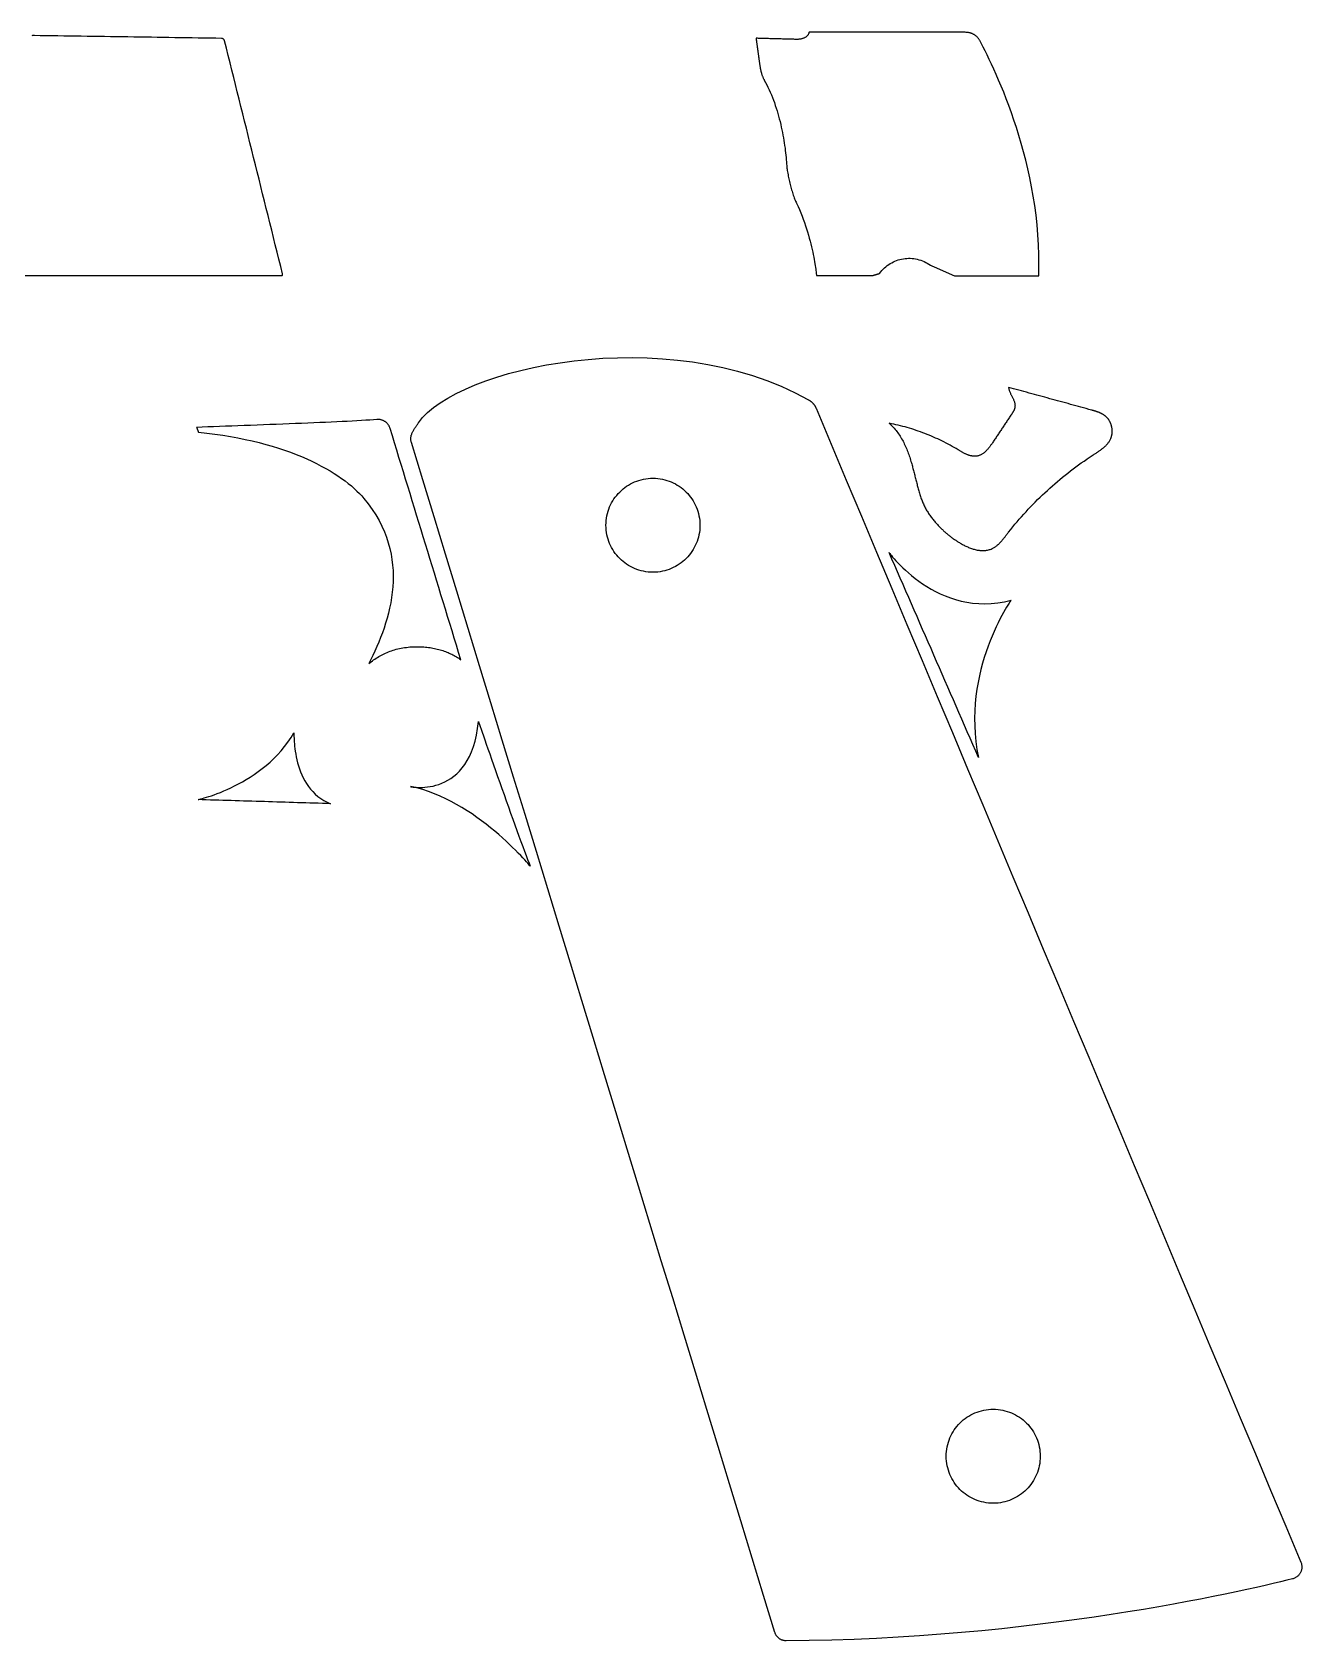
# Model space of a CAD drawing. Header units: metres. Extents: x 10 to 149, y -140 to -54.
# Drawn here: x 81.9 to 148.7, y -139.6 to -55 of the extents above; entities that cross this region are included whole.
import ezdxf

# ---------------------------------------------------------------- set-up
doc = ezdxf.new("R2010")
doc.units = ezdxf.units.M

msp = doc.modelspace()

# ---------------------------------------------------------------- linework, layer by layer
for points in [[(131.02209, -54.990492), (130.764534, -54.990492), (130.506978, -54.990492), (130.249422, -54.990492), (129.991866, -54.990492), (129.73431, -54.990492), (129.476754, -54.990492), (129.219198, -54.990492), (128.961642, -54.990492), (128.704086, -54.990492), (128.44653, -54.990492), (128.188974, -54.990492), (127.931418, -54.990492), (127.673862, -54.990492), (127.416306, -54.990492), (127.15875, -54.990492), (126.901194, -54.990492), (126.643638, -54.990492), (126.386082, -54.990492), (126.128526, -54.990492), (125.87097, -54.990492), (125.613414, -54.990492), (125.355858, -54.990492), (125.098302, -54.990492), (124.840746, -54.990492), (124.58319, -54.990492), (124.325634, -54.990492), (124.068078, -54.990492), (123.810522, -54.990492), (123.552966, -54.990492), (123.29541, -54.990492), (123.037854, -54.990492), (122.780298, -54.990492), (122.775726, -55.015638), (122.769376, -55.040022), (122.761248, -55.06339), (122.751342, -55.085996), (122.739912, -55.107586), (122.726958, -55.128414), (122.712734, -55.148226), (122.696986, -55.167276), (122.679968, -55.185564), (122.66168, -55.202836), (122.642376, -55.219346), (122.622056, -55.23484), (122.60072, -55.249572), (122.578368, -55.263542), (122.555254, -55.276496), (122.531378, -55.288688), (122.50674, -55.300118), (122.481594, -55.310532), (122.455686, -55.320184), (122.429524, -55.329074), (122.402854, -55.336948), (122.37593, -55.34406), (122.348752, -55.35041), (122.32132, -55.355744), (122.293888, -55.360316), (122.266456, -55.364126), (122.239024, -55.367174), (122.211592, -55.369206), (122.184414, -55.370476), (122.15749, -55.370984), (122.131074, -55.37073), (122.104912, -55.369714), (122.038872, -55.367936), (121.972832, -55.366158), (121.906792, -55.36438), (121.840752, -55.362602), (121.774712, -55.360824), (121.708672, -55.359046), (121.642632, -55.357268), (121.576592, -55.35549), (121.510552, -55.353712), (121.444512, -55.351934), (121.378472, -55.350156), (121.312432, -55.348378), (121.246392, -55.3466), (121.180352, -55.344822), (121.114312, -55.343044), (121.048272, -55.341266), (120.982232, -55.339488), (120.916192, -55.33771), (120.850152, -55.335932), (120.784112, -55.334154), (120.718072, -55.332376), (120.652032, -55.330598), (120.585992, -55.32882), (120.519952, -55.327042), (120.453912, -55.325264), (120.387872, -55.323486), (120.321832, -55.321708), (120.255792, -55.31993), (120.189752, -55.318152), (120.123712, -55.316374), (120.057672, -55.314596), (119.991632, -55.312818), (119.997474, -55.35549), (120.003316, -55.398162), (120.009158, -55.440834), (120.015, -55.483506), (120.020842, -55.526178), (120.026684, -55.56885), (120.032526, -55.611522), (120.038368, -55.654194), (120.04421, -55.696866), (120.050052, -55.739538), (120.055894, -55.78221), (120.061736, -55.824882), (120.067578, -55.867554), (120.07342, -55.910226), (120.079262, -55.952898), (120.085104, -55.99557), (120.090946, -56.038242), (120.096788, -56.080914), (120.10263, -56.123586), (120.108472, -56.166258), (120.114314, -56.20893), (120.120156, -56.251602), (120.125998, -56.294274), (120.13184, -56.336946), (120.137682, -56.379618), (120.143524, -56.42229), (120.149366, -56.464962), (120.155208, -56.507634), (120.16105, -56.550306), (120.166892, -56.592978), (120.172734, -56.63565), (120.178576, -56.678322), (120.182386, -56.705246), (120.186196, -56.73217), (120.19026, -56.759094), (120.194578, -56.786018), (120.198896, -56.812942), (120.203468, -56.839866), (120.208294, -56.86679), (120.21312, -56.893714), (120.2182, -56.920638), (120.223534, -56.947562), (120.229122, -56.974232), (120.234964, -57.000902), (120.24106, -57.027572), (120.24741, -57.054242), (120.254014, -57.080658), (120.260872, -57.107074), (120.267984, -57.133236), (120.275604, -57.159398), (120.283478, -57.18556), (120.291606, -57.211468), (120.300242, -57.237376), (120.309132, -57.26303), (120.31853, -57.28843), (120.328182, -57.31383), (120.338342, -57.338976), (120.348756, -57.363868), (120.359678, -57.38876), (120.371108, -57.413398), (120.382792, -57.437782), (120.394984, -57.461912), (120.407684, -57.486042), (120.420892, -57.509918), (120.488456, -57.632854), (120.553988, -57.758584), (120.617234, -57.886854), (120.678448, -58.017664), (120.737376, -58.150506), (120.794272, -58.28538), (120.849136, -58.422032), (120.901714, -58.560208), (120.95226, -58.699908), (121.000774, -58.840624), (121.047256, -58.982356), (121.091706, -59.12485), (121.134124, -59.268106), (121.174764, -59.411616), (121.213372, -59.55538), (121.249948, -59.69889), (121.284746, -59.842146), (121.317512, -59.985148), (121.3485, -60.127388), (121.377456, -60.268612), (121.404634, -60.40882), (121.430034, -60.547758), (121.453402, -60.685172), (121.474992, -60.821062), (121.494804, -60.95492), (121.512838, -61.086746), (121.529094, -61.216286), (121.543826, -61.343286), (121.55678, -61.467492), (121.567956, -61.588904), (121.577354, -61.707268), (121.585228, -61.822076), (121.589292, -61.881766), (121.594372, -61.943488), (121.600722, -62.006988), (121.607834, -62.072012), (121.615962, -62.13856), (121.625106, -62.206632), (121.635266, -62.27572), (121.646188, -62.346078), (121.658126, -62.417452), (121.670826, -62.489588), (121.684288, -62.562232), (121.698766, -62.635384), (121.714006, -62.709044), (121.730008, -62.782958), (121.746772, -62.856872), (121.764044, -62.930786), (121.782078, -63.004446), (121.800874, -63.077852), (121.820178, -63.15075), (121.840244, -63.22314), (121.860818, -63.294768), (121.8819, -63.36538), (121.90349, -63.434976), (121.925588, -63.503556), (121.948194, -63.570866), (121.971308, -63.636652), (121.99493, -63.700914), (122.01906, -63.763398), (122.043444, -63.82385), (122.068336, -63.88227), (122.093482, -63.938658), (122.119136, -63.99276), (122.198384, -64.1604), (122.273568, -64.329056), (122.344942, -64.49822), (122.41276, -64.667638), (122.477022, -64.836802), (122.537728, -65.005458), (122.594878, -65.172844), (122.648726, -65.33896), (122.699272, -65.503044), (122.74677, -65.664842), (122.79122, -65.823846), (122.832622, -65.979802), (122.870976, -66.132202), (122.906536, -66.280538), (122.939556, -66.424556), (122.969782, -66.563748), (122.997468, -66.69786), (123.022868, -66.82613), (123.045728, -66.948558), (123.066556, -67.064382), (123.085098, -67.173348), (123.101608, -67.274948), (123.116086, -67.368928), (123.128532, -67.45478), (123.1392, -67.531996), (123.14809, -67.600322), (123.155456, -67.65925), (123.161298, -67.708526), (123.165616, -67.747388), (123.168664, -67.775836), (123.170442, -67.793108), (123.17095, -67.79895), (123.263152, -67.79895), (123.355354, -67.79895), (123.447556, -67.79895), (123.539758, -67.79895), (123.63196, -67.79895), (123.724162, -67.79895), (123.816364, -67.79895), (123.908566, -67.79895), (124.000768, -67.79895), (124.09297, -67.79895), (124.185172, -67.79895), (124.277374, -67.79895), (124.369576, -67.79895), (124.461778, -67.79895), (124.55398, -67.79895), (124.646182, -67.79895), (124.738384, -67.79895), (124.830586, -67.79895), (124.922788, -67.79895), (125.01499, -67.79895), (125.107192, -67.79895), (125.199394, -67.79895), (125.291596, -67.79895), (125.383798, -67.79895), (125.476, -67.79895), (125.568202, -67.79895), (125.660404, -67.79895), (125.752606, -67.79895), (125.844808, -67.79895), (125.93701, -67.79895), (126.029212, -67.79895), (126.121414, -67.79895), (126.133098, -67.795394), (126.144782, -67.791838), (126.156466, -67.788282), (126.16815, -67.784726), (126.179834, -67.78117), (126.191518, -67.777614), (126.203202, -67.774058), (126.214886, -67.770502), (126.22657, -67.766946), (126.238254, -67.76339), (126.249938, -67.759834), (126.261622, -67.756278), (126.273306, -67.752722), (126.28499, -67.749166), (126.296674, -67.74561), (126.308358, -67.742054), (126.320042, -67.738498), (126.331726, -67.734942), (126.34341, -67.731386), (126.355094, -67.72783), (126.366778, -67.724274), (126.378462, -67.720718), (126.390146, -67.717162), (126.40183, -67.713606), (126.413514, -67.71005), (126.425198, -67.706494), (126.436882, -67.702938), (126.448566, -67.699382), (126.46025, -67.695826), (126.471934, -67.69227), (126.483618, -67.688714), (126.495302, -67.685158), (126.554738, -67.606418), (126.617476, -67.531488), (126.683262, -67.460622), (126.751842, -67.39382), (126.823216, -67.331082), (126.89713, -67.272408), (126.973584, -67.217798), (127.052324, -67.167252), (127.133096, -67.12077), (127.215646, -67.078606), (127.299974, -67.040506), (127.385826, -67.006724), (127.473202, -66.977006), (127.561594, -66.951606), (127.651002, -66.930524), (127.741426, -66.91376), (127.832612, -66.901568), (127.924306, -66.893694), (128.016254, -66.890138), (128.108456, -66.891154), (128.200658, -66.896488), (128.292606, -66.906394), (128.3843, -66.920872), (128.475486, -66.939922), (128.56591, -66.963544), (128.655572, -66.991738), (128.744218, -67.024504), (128.831594, -67.062096), (128.9177, -67.10426), (129.002282, -67.15125), (129.085086, -67.202812), (129.166112, -67.2592), (129.205736, -67.276218), (129.24536, -67.293236), (129.284984, -67.310254), (129.324608, -67.327272), (129.364232, -67.34429), (129.403856, -67.361308), (129.44348, -67.378326), (129.483104, -67.395344), (129.522728, -67.412362), (129.562352, -67.42938), (129.601976, -67.446398), (129.6416, -67.463416), (129.681224, -67.480434), (129.720848, -67.497452), (129.760472, -67.51447), (129.800096, -67.531488), (129.83972, -67.548506), (129.879344, -67.565524), (129.918968, -67.582542), (129.958592, -67.59956), (129.998216, -67.616578), (130.03784, -67.633596), (130.077464, -67.650614), (130.117088, -67.667632), (130.156712, -67.68465), (130.196336, -67.701668), (130.23596, -67.718686), (130.275584, -67.735704), (130.315208, -67.752722), (130.354832, -67.76974), (130.394456, -67.786758), (130.43408, -67.803776), (130.572764, -67.803776), (130.711448, -67.803776), (130.850132, -67.803776), (130.988816, -67.803776), (131.1275, -67.803776), (131.266184, -67.803776), (131.404868, -67.803776), (131.543552, -67.803776), (131.682236, -67.803776), (131.82092, -67.803776), (131.959604, -67.803776), (132.098288, -67.803776), (132.236972, -67.803776), (132.375656, -67.803776), (132.51434, -67.803776), (132.653024, -67.803776), (132.791708, -67.803776), (132.930392, -67.803776), (133.069076, -67.803776), (133.20776, -67.803776), (133.346444, -67.803776), (133.485128, -67.803776), (133.623812, -67.803776), (133.762496, -67.803776), (133.90118, -67.803776), (134.039864, -67.803776), (134.178548, -67.803776), (134.317232, -67.803776), (134.455916, -67.803776), (134.5946, -67.803776), (134.733284, -67.803776), (134.871968, -67.803776), (134.882128, -67.256914), (134.877556, -66.715894), (134.85876, -66.181224), (134.826756, -65.653412), (134.782306, -65.132712), (134.726172, -64.619886), (134.659116, -64.115188), (134.5819, -63.619126), (134.49554, -63.131954), (134.400544, -62.654434), (134.297928, -62.18682), (134.188454, -61.72962), (134.072884, -61.283088), (133.95198, -60.847986), (133.826504, -60.424568), (133.697472, -60.013342), (133.565392, -59.614816), (133.43128, -59.229244), (133.295898, -58.857134), (133.160008, -58.498994), (133.024372, -58.155332), (132.889752, -57.826656), (132.75691, -57.51322), (132.626862, -57.215532), (132.50037, -56.9341), (132.377942, -56.669178), (132.260594, -56.421528), (132.149088, -56.191404), (132.04444, -55.979314), (131.947158, -55.785512), (131.858004, -55.61076), (131.777994, -55.455312), (131.764024, -55.42915), (131.749038, -55.40375), (131.73329, -55.378858), (131.71678, -55.354728), (131.699508, -55.331106), (131.681474, -55.308246), (131.662678, -55.286148), (131.643374, -55.264812), (131.623308, -55.244238), (131.60248, -55.224426), (131.581144, -55.205376), (131.5593, -55.187088), (131.536694, -55.169562), (131.51358, -55.152798), (131.489958, -55.136796), (131.465828, -55.121556), (131.44119, -55.107078), (131.416044, -55.093616), (131.39039, -55.080916), (131.364228, -55.068978), (131.337812, -55.058056), (131.310888, -55.047896), (131.28371, -55.038752), (131.256024, -55.03037), (131.228084, -55.023004), (131.19989, -55.016654), (131.171442, -55.01132), (131.14274, -55.006748), (131.113784, -55.003192), (131.084574, -55.000652), (131.05511, -54.999128), (131.025392, -54.99862)], [(81.520538, -67.797172), (82.356198, -67.797172), (83.191858, -67.797172), (84.027518, -67.797172), (84.863178, -67.797172), (85.698838, -67.797172), (86.534498, -67.797172), (87.370158, -67.797172), (88.205818, -67.797172), (89.041478, -67.797172), (89.877138, -67.797172), (90.712798, -67.797172), (91.548458, -67.797172), (92.384118, -67.797172), (93.219778, -67.797172), (94.055438, -67.797172), (94.891098, -67.797172), (94.901766, -67.797172), (94.91218, -67.797426), (94.922594, -67.79768), (94.932754, -67.797934), (94.94266, -67.798188), (94.952312, -67.798442), (94.96171, -67.798696), (94.970854, -67.79895), (94.97949, -67.799204), (94.987872, -67.799204), (94.996, -67.799204), (95.00362, -67.79895), (95.010986, -67.798442), (95.018098, -67.79768), (95.024702, -67.796664), (95.030798, -67.795394), (95.03664, -67.79387), (95.041974, -67.791838), (95.0468, -67.789552), (95.051372, -67.786758), (95.055436, -67.783456), (95.058992, -67.779646), (95.06204, -67.775328), (95.06458, -67.770502), (95.066612, -67.765168), (95.067882, -67.759326), (95.068644, -67.752722), (95.068898, -67.74561), (95.06839, -67.737736), (95.067374, -67.7291), (95.06585, -67.719702), (95.063564, -67.709542), (94.968314, -67.32651), (94.873064, -66.943478), (94.777814, -66.560446), (94.682564, -66.177414), (94.587314, -65.794382), (94.492064, -65.41135), (94.396814, -65.028318), (94.301564, -64.645286), (94.206314, -64.262254), (94.111064, -63.879222), (94.015814, -63.49619), (93.920564, -63.113158), (93.825314, -62.730126), (93.730064, -62.347094), (93.634814, -61.964062), (93.539564, -61.58103), (93.444314, -61.197998), (93.349064, -60.814966), (93.253814, -60.431934), (93.158564, -60.048902), (93.063314, -59.66587), (92.968064, -59.282838), (92.872814, -58.899806), (92.777564, -58.516774), (92.682314, -58.133742), (92.587064, -57.75071), (92.491814, -57.367678), (92.396564, -56.984646), (92.301314, -56.601614), (92.206064, -56.218582), (92.110814, -55.83555), (92.015564, -55.452518), (92.013532, -55.445152), (92.011246, -55.43804), (92.008706, -55.431182), (92.005912, -55.424324), (92.002864, -55.41772), (91.999562, -55.411116), (91.996006, -55.404766), (91.992196, -55.39867), (91.988132, -55.392574), (91.983814, -55.386732), (91.979242, -55.381144), (91.974416, -55.37581), (91.96959, -55.37073), (91.96451, -55.36565), (91.959176, -55.360824), (91.953588, -55.356252), (91.948, -55.351934), (91.942158, -55.34787), (91.936062, -55.34406), (91.929966, -55.340504), (91.923616, -55.337202), (91.917266, -55.334154), (91.910662, -55.33136), (91.903804, -55.32882), (91.896946, -55.326534), (91.890088, -55.324502), (91.882976, -55.322724), (91.875864, -55.3212), (91.868498, -55.31993), (91.861132, -55.319168), (91.853766, -55.31866), (91.846146, -55.318406)], [(91.855036, -55.316628), (91.547188, -55.312056), (91.23934, -55.307484), (90.931492, -55.302912), (90.623644, -55.29834), (90.315796, -55.293768), (90.007948, -55.289196), (89.7001, -55.284624), (89.392252, -55.280052), (89.084404, -55.27548), (88.776556, -55.270908), (88.468708, -55.266336), (88.16086, -55.261764), (87.853012, -55.257192), (87.545164, -55.25262), (87.237316, -55.248048), (86.929468, -55.243476), (86.62162, -55.238904), (86.313772, -55.234332), (86.005924, -55.22976), (85.698076, -55.225188), (85.390228, -55.220616), (85.08238, -55.216044), (84.774532, -55.211472), (84.466684, -55.2069), (84.158836, -55.202328), (83.850988, -55.197756), (83.54314, -55.193184), (83.235292, -55.188612), (82.927444, -55.18404), (82.619596, -55.179468), (82.311748, -55.174896), (82.0039, -55.170324), (81.954878, -55.170832), (81.906618, -55.17388), (81.858866, -55.179214)], [(121.571004, -139.63904), (121.545858, -139.638532), (121.520712, -139.637008), (121.49582, -139.634468), (121.471182, -139.631166), (121.446798, -139.626848), (121.422668, -139.621514), (121.399046, -139.615164), (121.375678, -139.608052), (121.352818, -139.599924), (121.330212, -139.591034), (121.308114, -139.581128), (121.28627, -139.57046), (121.264934, -139.55903), (121.244106, -139.546584), (121.223786, -139.533376), (121.203974, -139.519406), (121.18467, -139.504674), (121.166128, -139.48918), (121.148094, -139.472924), (121.130822, -139.45616), (121.114058, -139.438634), (121.098056, -139.420346), (121.082816, -139.40155), (121.068338, -139.381992), (121.054622, -139.361926), (121.041668, -139.341098), (121.029476, -139.319762), (121.018046, -139.297918), (121.007378, -139.275566), (120.997726, -139.252706), (120.988836, -139.229338), (120.980962, -139.205462), (120.383046, -137.248646), (119.78513, -135.29183), (119.187214, -133.335014), (118.589298, -131.378198), (117.991382, -129.421382), (117.393466, -127.464566), (116.79555, -125.50775), (116.197634, -123.550934), (115.599718, -121.594118), (115.001802, -119.637302), (114.403886, -117.680486), (113.80597, -115.72367), (113.208054, -113.766854), (112.610138, -111.810038), (112.012222, -109.853222), (111.414306, -107.896406), (110.81639, -105.93959), (110.218474, -103.982774), (109.620558, -102.025958), (109.022642, -100.069142), (108.424726, -98.112326), (107.82681, -96.15551), (107.228894, -94.198694), (106.630978, -92.241878), (106.033062, -90.285062), (105.435146, -88.328246), (104.83723, -86.37143), (104.239314, -84.414614), (103.641398, -82.457798), (103.043482, -80.500982), (102.445566, -78.544166), (101.84765, -76.58735), (101.83749, -76.55052), (101.829362, -76.514198), (101.82352, -76.478384), (101.81971, -76.442824), (101.817678, -76.407772), (101.817678, -76.373228), (101.819456, -76.338938), (101.823012, -76.304902), (101.828092, -76.271374), (101.834696, -76.2381), (101.842824, -76.20508), (101.852476, -76.172314), (101.863398, -76.139802), (101.87559, -76.107544), (101.889052, -76.075286), (101.90353, -76.043282), (101.919024, -76.011532), (101.935534, -75.979782), (101.95306, -75.948286), (101.971348, -75.91679), (101.990398, -75.885294), (102.009956, -75.854052), (102.030276, -75.82281), (102.051104, -75.791568), (102.072186, -75.760326), (102.093776, -75.729084), (102.11562, -75.697842), (102.137718, -75.666346), (102.159816, -75.63485), (102.181914, -75.603354), (102.204012, -75.571604), (102.22611, -75.539854), (102.436422, -75.272646), (102.697534, -75.008486), (103.007414, -74.74839), (103.363522, -74.493628), (103.763572, -74.24547), (104.205278, -74.004932), (104.686354, -73.773284), (105.204514, -73.551796), (105.757472, -73.341484), (106.342688, -73.143618), (106.95813, -72.959468), (107.601512, -72.79005), (108.270294, -72.636888), (108.96219, -72.500744), (109.675168, -72.383142), (110.406688, -72.284844), (111.154464, -72.207374), (111.91621, -72.151748), (112.68964, -72.119236), (113.472468, -72.111108), (114.262154, -72.12838), (115.056666, -72.172322), (115.853718, -72.244204), (116.65077, -72.345042), (117.445536, -72.476106), (118.235984, -72.638666), (119.019574, -72.833738), (119.79402, -73.062592), (120.557036, -73.326244), (121.306336, -73.626218), (122.039634, -73.96353), (122.754644, -74.339196), (122.770646, -74.34834), (122.786648, -74.357992), (122.802396, -74.367898), (122.81789, -74.378058), (122.83313, -74.388472), (122.848116, -74.39914), (122.862848, -74.410062), (122.87758, -74.421238), (122.892058, -74.432922), (122.906282, -74.44486), (122.920252, -74.457052), (122.933968, -74.469498), (122.94743, -74.482198), (122.960638, -74.495152), (122.973592, -74.50836), (122.986038, -74.521822), (122.99823, -74.535538), (123.010168, -74.549508), (123.021852, -74.563732), (123.033282, -74.57821), (123.044458, -74.592942), (123.055126, -74.607928), (123.06554, -74.622914), (123.0757, -74.638154), (123.085606, -74.653648), (123.095004, -74.669396), (123.104148, -74.685398), (123.113038, -74.701654), (123.12142, -74.718164), (123.129548, -74.734674), (123.137168, -74.751438), (123.144534, -74.768456), (123.942094, -76.666344), (124.739654, -78.564232), (125.537214, -80.46212), (126.334774, -82.360008), (127.132334, -84.257896), (127.929894, -86.155784), (128.727454, -88.053672), (129.525014, -89.95156), (130.322574, -91.849448), (131.120134, -93.747336), (131.917694, -95.645224), (132.715254, -97.543112), (133.512814, -99.441), (134.310374, -101.338888), (135.107934, -103.236776), (135.905494, -105.134664), (136.703054, -107.032552), (137.500614, -108.93044), (138.298174, -110.828328), (139.095734, -112.726216), (139.893294, -114.624104), (140.690854, -116.521992), (141.488414, -118.41988), (142.285974, -120.317768), (143.083534, -122.215656), (143.881094, -124.113544), (144.678654, -126.011432), (145.476214, -127.90932), (146.273774, -129.807208), (147.071334, -131.705096), (147.868894, -133.602984), (148.666454, -135.500872), (148.679916, -135.535416), (148.691346, -135.570214), (148.70049, -135.605266), (148.707856, -135.640318), (148.71319, -135.675624), (148.716492, -135.710676), (148.717762, -135.745728), (148.717254, -135.780526), (148.714968, -135.81507), (148.71065, -135.84936), (148.704554, -135.883142), (148.69668, -135.91667), (148.687282, -135.94969), (148.676106, -135.981948), (148.663152, -136.013698), (148.648674, -136.044686), (148.632672, -136.074912), (148.615146, -136.104122), (148.596096, -136.13257), (148.575522, -136.160002), (148.553424, -136.186418), (148.530056, -136.211564), (148.505164, -136.23544), (148.479002, -136.258046), (148.45157, -136.279382), (148.422868, -136.299194), (148.392896, -136.317736), (148.361654, -136.334754), (148.329142, -136.349994), (148.295614, -136.36371), (148.260816, -136.375648), (148.225002, -136.385554), (147.934172, -136.457436), (147.597622, -136.53897), (147.216622, -136.629394), (146.791934, -136.727692), (146.324828, -136.833356), (145.816066, -136.945624), (145.267172, -137.06348), (144.678908, -137.186416), (144.052544, -137.31367), (143.388842, -137.444226), (142.689072, -137.577576), (141.954504, -137.712958), (141.1859, -137.849356), (140.38453, -137.986262), (139.55141, -138.12266), (138.687556, -138.258042), (137.794238, -138.391392), (136.872218, -138.522202), (135.922766, -138.649456), (134.946898, -138.772392), (133.945884, -138.890502), (132.92074, -139.00277), (131.872228, -139.108688), (130.801618, -139.20724), (129.71018, -139.297664), (128.598676, -139.379452), (127.468376, -139.451588), (126.320296, -139.51331), (125.155452, -139.563856), (123.975114, -139.602718), (122.780298, -139.62888), (121.57202, -139.64158)], [(138.70686, -75.73391), (138.701526, -75.712828), (138.695684, -75.691746), (138.689334, -75.670918), (138.68273, -75.65009), (138.675618, -75.629516), (138.667998, -75.608942), (138.660124, -75.588622), (138.651742, -75.568556), (138.642852, -75.54849), (138.633708, -75.528678), (138.624056, -75.50912), (138.61415, -75.489816), (138.603736, -75.470766), (138.592814, -75.451716), (138.581638, -75.43292), (138.569954, -75.414378), (138.558016, -75.39609), (138.54557, -75.378056), (138.53287, -75.360276), (138.519662, -75.343004), (138.5062, -75.325986), (138.49223, -75.309222), (138.478006, -75.292712), (138.463274, -75.276456), (138.448288, -75.260708), (138.432794, -75.245214), (138.417046, -75.229974), (138.40079, -75.215242), (138.38428, -75.200764), (138.367516, -75.186794), (138.350244, -75.173078), (138.332718, -75.15987), (138.313668, -75.146154), (138.294364, -75.132946), (138.274806, -75.119992), (138.254994, -75.107546), (138.234928, -75.095608), (138.214608, -75.083924), (138.194034, -75.072748), (138.173206, -75.061826), (138.152124, -75.051412), (138.131042, -75.041252), (138.109706, -75.031346), (138.088116, -75.021694), (138.066526, -75.01255), (138.044682, -75.00366), (138.022838, -74.995024), (138.00074, -74.986642), (137.978642, -74.978514), (137.95629, -74.97064), (137.933938, -74.962766), (137.911332, -74.955146), (137.888726, -74.94778), (137.86612, -74.940668), (137.843514, -74.933556), (137.820654, -74.926698), (137.797794, -74.91984), (137.774934, -74.913236), (137.752074, -74.906632), (137.729214, -74.900282), (137.706354, -74.893932), (137.683494, -74.887582), (137.660634, -74.881232), (137.637774, -74.874882), (137.501376, -74.837544), (137.364978, -74.800206), (137.22858, -74.762868), (137.092182, -74.72553), (136.955784, -74.688192), (136.819386, -74.650854), (136.682988, -74.613516), (136.54659, -74.576178), (136.410192, -74.53884), (136.273794, -74.501502), (136.137396, -74.464164), (136.000998, -74.426826), (135.8646, -74.389488), (135.728202, -74.35215), (135.591804, -74.314812), (135.455406, -74.277474), (135.319008, -74.240136), (135.18261, -74.202798), (135.046212, -74.16546), (134.909814, -74.128122), (134.773416, -74.090784), (134.637018, -74.053446), (134.50062, -74.016108), (134.364222, -73.97877), (134.227824, -73.941432), (134.091426, -73.904094), (133.955028, -73.866756), (133.81863, -73.829418), (133.682232, -73.79208), (133.545834, -73.754742), (133.409436, -73.717404), (133.273038, -73.680066), (133.279134, -73.714864), (133.286754, -73.749408), (133.295898, -73.783444), (133.306312, -73.817226), (133.317996, -73.851008), (133.330696, -73.884536), (133.344412, -73.91781), (133.35889, -73.95083), (133.37413, -73.98385), (133.389878, -74.016616), (133.406134, -74.049382), (133.422644, -74.081894), (133.439154, -74.114406), (133.455664, -74.146918), (133.472174, -74.179176), (133.48843, -74.211434), (133.504432, -74.243692), (133.519926, -74.27595), (133.534658, -74.308208), (133.548628, -74.34072), (133.561836, -74.373232), (133.574028, -74.405744), (133.58495, -74.43851), (133.594602, -74.471276), (133.602984, -74.504296), (133.609842, -74.537316), (133.614922, -74.57059), (133.618224, -74.604118), (133.619494, -74.6379), (133.618732, -74.671936), (133.615938, -74.706226), (133.610858, -74.74077), (133.608318, -74.753216), (133.605524, -74.765662), (133.602476, -74.777854), (133.599174, -74.790046), (133.595618, -74.802238), (133.591808, -74.814176), (133.587744, -74.826114), (133.583426, -74.838052), (133.578854, -74.84999), (133.574028, -74.861674), (133.568948, -74.873358), (133.563614, -74.885042), (133.55828, -74.896472), (133.552692, -74.907902), (133.54685, -74.919332), (133.541008, -74.930762), (133.534912, -74.941938), (133.528562, -74.953114), (133.522212, -74.96429), (133.515608, -74.975466), (133.509004, -74.986642), (133.5024, -74.997564), (133.495542, -75.008486), (133.488684, -75.019408), (133.481826, -75.03033), (133.474714, -75.041252), (133.467602, -75.052174), (133.46049, -75.062842), (133.453378, -75.07351), (133.446266, -75.084178), (133.439154, -75.094846), (133.432042, -75.105514), (133.4008, -75.15225), (133.369558, -75.198986), (133.338316, -75.245722), (133.307074, -75.292458), (133.275832, -75.339194), (133.24459, -75.38593), (133.213348, -75.432666), (133.182106, -75.479402), (133.150864, -75.526138), (133.119622, -75.572874), (133.08838, -75.61961), (133.057138, -75.666346), (133.025896, -75.713082), (132.994654, -75.759818), (132.963412, -75.806554), (132.93217, -75.85329), (132.900928, -75.900026), (132.869686, -75.946762), (132.838444, -75.993498), (132.807202, -76.040234), (132.77596, -76.08697), (132.744718, -76.133706), (132.713476, -76.180442), (132.682234, -76.227178), (132.650992, -76.273914), (132.61975, -76.32065), (132.588508, -76.367386), (132.557266, -76.414122), (132.526024, -76.460858), (132.494782, -76.507594), (132.46354, -76.55433), (132.432298, -76.601066), (132.413248, -76.62926), (132.393944, -76.657454), (132.374386, -76.685648), (132.354574, -76.713842), (132.334508, -76.742036), (132.314188, -76.77023), (132.293614, -76.79817), (132.272786, -76.825856), (132.25145, -76.853288), (132.22986, -76.880466), (132.207762, -76.90739), (132.18541, -76.933806), (132.16255, -76.959714), (132.139436, -76.985114), (132.115814, -77.010006), (132.091684, -77.034136), (132.0673, -77.057758), (132.042408, -77.080618), (132.017008, -77.102716), (131.9911, -77.123798), (131.964684, -77.144118), (131.93776, -77.163422), (131.910074, -77.18171), (131.88188, -77.198982), (131.853178, -77.215238), (131.823968, -77.230224), (131.793996, -77.244194), (131.763516, -77.256894), (131.732274, -77.268324), (131.700524, -77.27823), (131.668012, -77.286866), (131.634738, -77.293978), (131.601464, -77.299566), (131.568444, -77.30363), (131.535424, -77.30617), (131.502404, -77.307186), (131.469638, -77.306932), (131.436872, -77.305154), (131.40436, -77.302106), (131.371848, -77.297788), (131.339336, -77.292454), (131.307078, -77.28585), (131.27482, -77.27823), (131.242816, -77.269594), (131.210812, -77.259942), (131.179062, -77.249528), (131.147312, -77.238098), (131.115816, -77.225906), (131.08432, -77.212952), (131.053078, -77.19949), (131.021836, -77.185266), (130.990848, -77.170534), (130.95986, -77.155294), (130.929126, -77.139546), (130.898646, -77.12329), (130.868166, -77.10678), (130.83794, -77.090016), (130.807968, -77.072998), (130.777996, -77.055726), (130.748278, -77.0382), (130.718814, -77.020674), (130.68935, -77.003148), (130.66014, -76.985622), (130.631184, -76.968096), (130.526028, -76.905866), (130.420364, -76.844652), (130.313938, -76.784708), (130.20675, -76.72578), (130.099054, -76.668122), (129.990596, -76.61148), (129.88163, -76.556108), (129.772156, -76.502006), (129.66192, -76.44892), (129.551176, -76.397104), (129.439924, -76.346558), (129.328164, -76.297028), (129.215642, -76.248768), (129.102612, -76.201778), (128.989074, -76.156058), (128.875028, -76.111354), (128.760474, -76.06792), (128.645666, -76.025756), (128.53035, -75.984862), (128.414526, -75.945238), (128.298194, -75.906884), (128.181608, -75.8698), (128.064514, -75.833986), (127.947166, -75.799442), (127.82931, -75.766168), (127.7112, -75.734164), (127.592582, -75.70343), (127.47371, -75.673966), (127.354584, -75.645772), (127.23495, -75.618848), (127.115062, -75.593194), (126.99492, -75.56881), (127.051562, -75.619356), (127.106426, -75.671426), (127.159766, -75.724766), (127.211582, -75.779376), (127.261874, -75.835256), (127.310642, -75.892406), (127.35814, -75.950572), (127.404114, -76.010008), (127.448818, -76.07046), (127.491998, -76.131928), (127.533908, -76.194412), (127.574548, -76.257658), (127.613918, -76.32192), (127.652018, -76.386944), (127.689102, -76.45273), (127.724916, -76.519278), (127.759714, -76.586588), (127.793242, -76.65466), (127.825754, -76.72324), (127.85725, -76.792328), (127.88773, -76.861924), (127.917194, -76.932028), (127.945642, -77.00264), (127.973328, -77.07376), (127.999998, -77.145134), (128.025906, -77.216762), (128.051052, -77.288644), (128.075436, -77.36078), (128.099058, -77.432916), (128.121918, -77.505306), (128.144016, -77.577696), (128.165352, -77.650086), (128.18237, -77.709014), (128.199134, -77.768196), (128.215644, -77.827378), (128.2319, -77.88656), (128.247902, -77.945996), (128.26365, -78.005432), (128.279144, -78.064868), (128.294638, -78.124304), (128.309878, -78.18374), (128.325118, -78.243176), (128.340104, -78.302612), (128.35509, -78.362302), (128.370076, -78.421992), (128.385062, -78.481682), (128.400048, -78.541118), (128.415288, -78.600554), (128.430528, -78.65999), (128.445768, -78.719426), (128.461262, -78.778862), (128.47701, -78.838298), (128.492758, -78.897734), (128.50876, -78.956916), (128.525016, -79.016098), (128.541526, -79.07528), (128.558544, -79.134208), (128.575816, -79.193136), (128.593342, -79.252064), (128.611376, -79.310738), (128.629664, -79.369412), (128.64846, -79.427832), (128.667764, -79.486252), (128.687576, -79.544418), (128.707388, -79.600552), (128.728216, -79.655924), (128.749806, -79.710534), (128.772158, -79.764382), (128.795526, -79.817722), (128.819656, -79.8703), (128.844548, -79.92237), (128.870202, -79.973678), (128.896618, -80.024478), (128.923796, -80.07477), (128.951736, -80.124554), (128.980438, -80.173576), (129.009902, -80.22209), (129.040128, -80.270096), (129.071116, -80.317848), (129.102866, -80.365092), (129.135378, -80.411828), (129.168652, -80.458056), (129.202434, -80.50403), (129.236978, -80.549496), (129.272284, -80.594708), (129.308098, -80.639412), (129.344674, -80.683862), (129.381758, -80.728058), (129.419604, -80.772), (129.457958, -80.815688), (129.497074, -80.859122), (129.536698, -80.902302), (129.57683, -80.945228), (129.617724, -80.9879), (129.659126, -81.030318), (129.701036, -81.072736), (129.73304, -81.104486), (129.765298, -81.135982), (129.79781, -81.167224), (129.830576, -81.198212), (129.863596, -81.228946), (129.89687, -81.259426), (129.930398, -81.289398), (129.96418, -81.319116), (129.998216, -81.34858), (130.032506, -81.37779), (130.06705, -81.406746), (130.101848, -81.435448), (130.1369, -81.463896), (130.172206, -81.491836), (130.207766, -81.519522), (130.24358, -81.546954), (130.279648, -81.574132), (130.31597, -81.600802), (130.352546, -81.627218), (130.389376, -81.65338), (130.42646, -81.679288), (130.463798, -81.704688), (130.50139, -81.729834), (130.539236, -81.754726), (130.577336, -81.779364), (130.615436, -81.803494), (130.65379, -81.82737), (130.692398, -81.850992), (130.73126, -81.874106), (130.770376, -81.896966), (130.809746, -81.919572), (130.849116, -81.94167), (130.894328, -81.966308), (130.940048, -81.990438), (130.986276, -82.01406), (131.033266, -82.03692), (131.080764, -82.059272), (131.128516, -82.080862), (131.176776, -82.101436), (131.225544, -82.121248), (131.274566, -82.140044), (131.323842, -82.157824), (131.373626, -82.174588), (131.423664, -82.190082), (131.473702, -82.20456), (131.523994, -82.217768), (131.57454, -82.229706), (131.625086, -82.24012), (131.675632, -82.24901), (131.726178, -82.256376), (131.776724, -82.262218), (131.82727, -82.266536), (131.877562, -82.269076), (131.927854, -82.269838), (131.977892, -82.268822), (132.027676, -82.266028), (132.077206, -82.261202), (132.126482, -82.254344), (132.175504, -82.245454), (132.224272, -82.234278), (132.272532, -82.22107), (132.320284, -82.205576), (132.367528, -82.187796), (132.414264, -82.167476), (132.449824, -82.150204), (132.484622, -82.131916), (132.518404, -82.112612), (132.551424, -82.092292), (132.583682, -82.070956), (132.615178, -82.048604), (132.645912, -82.02549), (132.676138, -82.00136), (132.705602, -81.976468), (132.734558, -81.950814), (132.763006, -81.924652), (132.790692, -81.897728), (132.81787, -81.870296), (132.84454, -81.842356), (132.870956, -81.813908), (132.896864, -81.784952), (132.922518, -81.755488), (132.947664, -81.72577), (132.972556, -81.695798), (132.997194, -81.665572), (133.021578, -81.635092), (133.045708, -81.604358), (133.069584, -81.573624), (133.093206, -81.542636), (133.116828, -81.511648), (133.14045, -81.48066), (133.163818, -81.449672), (133.187186, -81.418938), (133.210554, -81.388204), (133.233922, -81.357724), (133.25729, -81.327498), (133.280912, -81.297526), (133.391402, -81.159858), (133.503162, -81.023206), (133.616192, -80.88757), (133.730492, -80.75295), (133.845808, -80.619346), (133.962394, -80.486758), (134.08025, -80.355186), (134.199122, -80.224884), (134.319264, -80.095598), (134.440676, -79.967582), (134.563104, -79.840582), (134.686802, -79.714852), (134.811516, -79.590138), (134.9375, -79.466694), (135.064754, -79.344266), (135.193024, -79.223108), (135.322564, -79.10322), (135.45312, -78.984602), (135.584946, -78.867254), (135.717788, -78.750922), (135.8519, -78.63586), (135.987028, -78.522068), (136.123426, -78.409546), (136.26084, -78.298548), (136.399524, -78.18882), (136.539224, -78.080362), (136.680194, -77.973174), (136.82218, -77.867256), (136.965436, -77.762862), (137.109708, -77.659738), (137.254996, -77.558138), (137.401554, -77.457808), (137.412476, -77.450442), (137.423398, -77.443076), (137.43432, -77.43571), (137.445242, -77.428344), (137.456164, -77.420978), (137.467086, -77.413612), (137.478008, -77.406246), (137.48893, -77.39888), (137.499852, -77.391514), (137.510774, -77.384148), (137.521696, -77.376782), (137.532618, -77.369416), (137.54354, -77.36205), (137.554462, -77.354684), (137.565384, -77.347318), (137.576306, -77.339952), (137.587228, -77.332586), (137.59815, -77.32522), (137.609072, -77.317854), (137.619994, -77.310742), (137.630916, -77.30363), (137.641838, -77.296518), (137.65276, -77.289406), (137.663682, -77.282294), (137.674604, -77.275182), (137.685526, -77.26807), (137.696702, -77.260958), (137.707878, -77.253846), (137.719054, -77.246734), (137.73023, -77.239622), (137.741406, -77.23251), (137.752582, -77.225398), (137.78611, -77.203808), (137.819638, -77.182218), (137.853166, -77.160374), (137.886948, -77.13853), (137.92073, -77.116432), (137.954258, -77.094334), (137.987786, -77.071982), (138.02106, -77.049376), (138.054334, -77.026516), (138.087354, -77.003402), (138.12012, -76.97978), (138.152378, -76.955904), (138.184382, -76.931774), (138.215878, -76.907136), (138.246866, -76.882244), (138.277346, -76.856844), (138.307318, -76.830936), (138.336782, -76.80452), (138.365484, -76.777596), (138.393678, -76.750164), (138.42111, -76.722224), (138.44778, -76.693776), (138.473434, -76.664566), (138.498326, -76.634848), (138.522202, -76.604368), (138.545316, -76.57338), (138.567414, -76.54163), (138.588242, -76.509118), (138.608054, -76.475844), (138.62685, -76.441808), (138.644376, -76.40701), (138.660632, -76.371196), (138.668506, -76.352654), (138.675872, -76.333858), (138.68273, -76.314808), (138.689334, -76.295758), (138.69543, -76.276454), (138.701018, -76.25715), (138.706352, -76.237846), (138.711178, -76.218288), (138.715496, -76.19873), (138.71956, -76.179172), (138.723116, -76.15936), (138.726418, -76.139548), (138.729212, -76.119736), (138.731498, -76.099924), (138.73353, -76.079858), (138.735054, -76.059792), (138.736324, -76.039726), (138.737086, -76.01966), (138.73734, -75.999594), (138.73734, -75.979528), (138.736832, -75.959462), (138.73607, -75.939396), (138.7348, -75.91933), (138.733276, -75.899264), (138.731244, -75.879198), (138.728958, -75.859132), (138.726164, -75.839066), (138.723116, -75.819254), (138.71956, -75.799442), (138.71575, -75.77963), (138.711432, -75.759818), (138.70686, -75.74026)], [(100.728272, -75.847448), (100.719128, -75.819254), (100.708714, -75.791568), (100.697284, -75.764644), (100.684838, -75.738482), (100.671376, -75.713082), (100.656898, -75.68819), (100.641404, -75.66406), (100.624894, -75.640692), (100.607368, -75.61834), (100.58908, -75.59675), (100.57003, -75.575922), (100.550218, -75.555856), (100.52939, -75.536806), (100.5078, -75.518518), (100.485702, -75.501246), (100.462842, -75.48499), (100.43922, -75.46975), (100.41509, -75.455526), (100.390452, -75.442318), (100.365052, -75.430126), (100.339144, -75.41895), (100.312728, -75.40879), (100.285804, -75.399646), (100.258626, -75.391772), (100.23094, -75.384914), (100.203, -75.379326), (100.174552, -75.375008), (100.14585, -75.371706), (100.116894, -75.369674), (100.087684, -75.368912), (100.05822, -75.36942), (100.028502, -75.371198), (99.848162, -75.385676), (99.652328, -75.3999), (99.442016, -75.414124), (99.217734, -75.428348), (98.980498, -75.442318), (98.73107, -75.456288), (98.470212, -75.470258), (98.198686, -75.483974), (97.917254, -75.49769), (97.626932, -75.511152), (97.328228, -75.524614), (97.021904, -75.538076), (96.708976, -75.551284), (96.390206, -75.564492), (96.066356, -75.5777), (95.738188, -75.590654), (95.406464, -75.603608), (95.071946, -75.616562), (94.735396, -75.629262), (94.397576, -75.641962), (94.059502, -75.654662), (93.721682, -75.667108), (93.385132, -75.679554), (93.050614, -75.692), (92.71889, -75.704192), (92.390722, -75.716384), (92.066872, -75.728576), (91.748102, -75.740514), (91.435174, -75.752452), (91.129104, -75.76439), (90.8304, -75.776328), (90.540078, -75.788012), (90.54338, -75.795886), (90.546682, -75.80376), (90.549984, -75.811634), (90.553286, -75.819508), (90.556334, -75.827382), (90.559382, -75.835256), (90.56243, -75.84313), (90.565478, -75.851004), (90.568526, -75.858878), (90.571574, -75.866752), (90.574622, -75.874626), (90.57767, -75.8825), (90.580718, -75.890374), (90.583766, -75.898248), (90.586814, -75.906122), (90.589862, -75.913996), (90.59291, -75.92187), (90.595958, -75.929744), (90.599006, -75.937618), (90.602054, -75.945492), (90.605102, -75.95362), (90.60815, -75.961748), (90.610944, -75.969876), (90.613738, -75.978004), (90.616532, -75.986132), (90.619326, -75.99426), (90.62212, -76.002388), (90.624914, -76.010516), (90.627708, -76.018644), (90.630502, -76.026772), (90.633296, -76.0349), (90.63609, -76.043028), (91.07424, -76.090018), (91.501468, -76.143612), (91.91752, -76.20381), (92.32265, -76.270104), (92.716858, -76.34224), (93.100144, -76.419964), (93.472508, -76.503022), (93.83395, -76.59116), (94.184724, -76.684124), (94.524576, -76.78166), (94.85376, -76.883514), (95.172276, -76.989432), (95.480124, -77.098906), (95.777304, -77.211936), (96.063816, -77.328268), (96.339914, -77.447394), (96.605344, -77.56906), (96.86036, -77.693266), (97.104962, -77.819504), (97.33915, -77.94752), (97.562924, -78.07706), (97.776284, -78.20787), (97.97923, -78.339696), (98.172016, -78.472284), (98.354388, -78.60538), (98.5266, -78.738476), (98.688652, -78.871572), (98.840544, -79.00416), (98.982276, -79.13624), (99.113848, -79.267304), (99.235514, -79.397352), (99.34702, -79.525876), (99.577144, -79.815182), (99.785932, -80.105758), (99.974146, -80.397604), (100.142548, -80.690466), (100.291646, -80.98409), (100.422456, -81.277968), (100.535486, -81.5721), (100.631244, -81.866232), (100.710746, -82.159856), (100.7745, -82.452972), (100.823268, -82.745072), (100.857812, -83.036156), (100.87864, -83.325716), (100.886514, -83.613752), (100.882196, -83.899756), (100.866448, -84.183728), (100.839778, -84.46516), (100.802948, -84.743798), (100.75672, -85.019642), (100.701856, -85.292184), (100.638864, -85.56117), (100.568506, -85.8266), (100.491544, -86.087966), (100.40874, -86.345014), (100.320602, -86.59749), (100.227892, -86.845394), (100.131372, -87.088218), (100.03155, -87.325708), (99.929188, -87.55761), (99.825048, -87.78367), (99.719892, -88.003634), (99.614482, -88.217248), (99.674172, -88.166702), (99.735132, -88.117426), (99.797362, -88.06942), (99.860862, -88.022684), (99.925632, -87.977218), (99.991672, -87.933022), (100.058982, -87.890096), (100.127562, -87.84844), (100.197412, -87.808308), (100.268532, -87.769446), (100.340922, -87.732108), (100.414582, -87.696294), (100.489512, -87.662004), (100.565712, -87.629238), (100.643182, -87.597996), (100.721922, -87.568278), (100.801932, -87.540084), (100.883212, -87.513414), (100.966016, -87.488522), (101.05009, -87.465408), (101.135434, -87.443818), (101.222048, -87.424006), (101.309932, -87.405972), (101.399086, -87.389716), (101.48951, -87.375238), (101.581204, -87.362538), (101.674168, -87.35187), (101.768656, -87.34298), (101.864414, -87.336122), (101.961442, -87.331042), (102.05974, -87.327994), (102.159308, -87.326978), (102.246176, -87.32774), (102.332028, -87.330026), (102.416864, -87.333836), (102.500684, -87.33917), (102.583488, -87.346028), (102.665276, -87.354156), (102.746302, -87.363808), (102.826312, -87.37473), (102.905306, -87.387176), (102.983284, -87.400892), (103.060246, -87.416132), (103.136192, -87.432642), (103.211122, -87.450422), (103.285036, -87.469472), (103.358188, -87.489792), (103.430324, -87.511382), (103.501444, -87.534242), (103.571548, -87.558372), (103.640636, -87.583772), (103.708708, -87.610188), (103.775764, -87.637874), (103.842058, -87.66683), (103.907336, -87.696802), (103.971598, -87.728044), (104.034844, -87.760302), (104.097074, -87.793576), (104.158288, -87.827866), (104.21874, -87.863172), (104.278176, -87.899748), (104.336596, -87.93734), (104.394, -87.975694), (104.450388, -88.015064), (104.334056, -87.634826), (104.217724, -87.254588), (104.101392, -86.87435), (103.98506, -86.494112), (103.868728, -86.113874), (103.752396, -85.733636), (103.636064, -85.353398), (103.519732, -84.97316), (103.4034, -84.592922), (103.287068, -84.212684), (103.170736, -83.832446), (103.054404, -83.452208), (102.938072, -83.07197), (102.82174, -82.691732), (102.705408, -82.311494), (102.589076, -81.931256), (102.472744, -81.551018), (102.356412, -81.17078), (102.24008, -80.790542), (102.123748, -80.410304), (102.007416, -80.030066), (101.891084, -79.649828), (101.774752, -79.26959), (101.65842, -78.889352), (101.542088, -78.509114), (101.425756, -78.128876), (101.309424, -77.748638), (101.193092, -77.3684), (101.07676, -76.988162), (100.960428, -76.607924), (100.844096, -76.227686), (100.727764, -75.847448)], [(117.034564, -80.937862), (117.031262, -81.065116), (117.02161, -81.190846), (117.005862, -81.314544), (116.984018, -81.436464), (116.956332, -81.556098), (116.923058, -81.673446), (116.884196, -81.788508), (116.84, -81.900776), (116.79047, -82.01025), (116.73586, -82.11693), (116.676424, -82.220562), (116.612162, -82.320892), (116.543074, -82.41792), (116.469668, -82.511392), (116.391944, -82.601054), (116.310156, -82.686906), (116.224304, -82.768694), (116.134642, -82.846418), (116.04117, -82.919824), (115.944142, -82.988912), (115.843812, -83.053174), (115.74018, -83.11261), (115.6335, -83.16722), (115.524026, -83.21675), (115.411758, -83.260946), (115.296696, -83.299808), (115.179348, -83.333082), (115.059714, -83.360768), (114.937794, -83.382612), (114.814096, -83.39836), (114.688366, -83.408012), (114.561112, -83.411314), (114.433858, -83.408012), (114.308128, -83.39836), (114.18443, -83.382612), (114.06251, -83.360768), (113.942876, -83.333082), (113.825528, -83.299808), (113.710466, -83.260946), (113.598198, -83.21675), (113.488724, -83.16722), (113.382044, -83.11261), (113.278412, -83.053174), (113.178082, -82.988912), (113.081054, -82.919824), (112.987582, -82.846418), (112.89792, -82.768694), (112.812068, -82.686906), (112.73028, -82.601054), (112.652556, -82.511392), (112.57915, -82.41792), (112.510062, -82.320892), (112.4458, -82.220562), (112.386364, -82.11693), (112.331754, -82.01025), (112.282224, -81.900776), (112.238028, -81.788508), (112.199166, -81.673446), (112.165892, -81.556098), (112.138206, -81.436464), (112.116362, -81.314544), (112.100614, -81.190846), (112.090962, -81.065116), (112.08766, -80.937862), (112.090962, -80.810608), (112.100614, -80.684878), (112.116362, -80.56118), (112.138206, -80.43926), (112.165892, -80.319626), (112.199166, -80.202278), (112.238028, -80.087216), (112.282224, -79.974948), (112.331754, -79.865474), (112.386364, -79.758794), (112.4458, -79.655162), (112.510062, -79.554832), (112.57915, -79.457804), (112.652556, -79.364332), (112.73028, -79.27467), (112.812068, -79.188818), (112.89792, -79.10703), (112.987582, -79.029306), (113.081054, -78.9559), (113.178082, -78.886812), (113.278412, -78.82255), (113.382044, -78.763114), (113.488724, -78.708504), (113.598198, -78.658974), (113.710466, -78.614778), (113.825528, -78.575916), (113.942876, -78.542642), (114.06251, -78.514956), (114.18443, -78.493112), (114.308128, -78.477364), (114.433858, -78.467712), (114.561112, -78.46441), (114.688366, -78.467712), (114.814096, -78.477364), (114.937794, -78.493112), (115.059714, -78.514956), (115.179348, -78.542642), (115.296696, -78.575916), (115.411758, -78.614778), (115.524026, -78.658974), (115.6335, -78.708504), (115.74018, -78.763114), (115.843812, -78.82255), (115.944142, -78.886812), (116.04117, -78.9559), (116.134642, -79.029306), (116.224304, -79.10703), (116.310156, -79.188818), (116.391944, -79.27467), (116.469668, -79.364332), (116.543074, -79.457804), (116.612162, -79.554832), (116.676424, -79.655162), (116.73586, -79.758794), (116.79047, -79.865474), (116.84, -79.974948), (116.884196, -80.087216), (116.923058, -80.202278), (116.956332, -80.319626), (116.984018, -80.43926), (117.005862, -80.56118), (117.02161, -80.684878), (117.031262, -80.810608), (117.034564, -80.937862)], [(126.994666, -82.38236), (127.002032, -82.39252), (127.024384, -82.42173), (127.061214, -82.46872), (127.112268, -82.531966), (127.177546, -82.609944), (127.25654, -82.701384), (127.34925, -82.804508), (127.455168, -82.918046), (127.574294, -83.04022), (127.706374, -83.16976), (127.851154, -83.305142), (128.00838, -83.445096), (128.177798, -83.587844), (128.359408, -83.732116), (128.552702, -83.876134), (128.75768, -84.018628), (128.973834, -84.158074), (129.201164, -84.292948), (129.439416, -84.42198), (129.688082, -84.543392), (129.947162, -84.655914), (130.216402, -84.758022), (130.495548, -84.848192), (130.7846, -84.9249), (131.08305, -84.986622), (131.390644, -85.032088), (131.707382, -85.05952), (132.03301, -85.067648), (132.36702, -85.054948), (132.709412, -85.019896), (133.059932, -84.960968), (133.418326, -84.876894), (133.410706, -84.887562), (133.388608, -84.919566), (133.353048, -84.972144), (133.305296, -85.045042), (133.246622, -85.137498), (133.178042, -85.249004), (133.100572, -85.379306), (133.015736, -85.527642), (132.924296, -85.693504), (132.827522, -85.876384), (132.726684, -86.075774), (132.622798, -86.291166), (132.517134, -86.522052), (132.410962, -86.767924), (132.305044, -87.028274), (132.200904, -87.30234), (132.099558, -87.589868), (132.002022, -87.89035), (131.909566, -88.203024), (131.82346, -88.527636), (131.74472, -88.863678), (131.674616, -89.210388), (131.614164, -89.567258), (131.564634, -89.934034), (131.527042, -90.309954), (131.502658, -90.69451), (131.492498, -91.087194), (131.497832, -91.487752), (131.519676, -91.895422), (131.5593, -92.309696), (131.61772, -92.730066), (131.696206, -93.156024), (131.549394, -92.81922), (131.402328, -92.482416), (131.255516, -92.145612), (131.108704, -91.808808), (130.961638, -91.472004), (130.814826, -91.1352), (130.66776, -90.798396), (130.520948, -90.461592), (130.374136, -90.124788), (130.22707, -89.787984), (130.080258, -89.45118), (129.933192, -89.114376), (129.78638, -88.777572), (129.639314, -88.440768), (129.492248, -88.103964), (129.345436, -87.76716), (129.19837, -87.430356), (129.051304, -87.093552), (128.904492, -86.756748), (128.757426, -86.419944), (128.61036, -86.08314), (128.463294, -85.746336), (128.316482, -85.409532), (128.169416, -85.072728), (128.02235, -84.735924), (127.875538, -84.39912), (127.728472, -84.062316), (127.581406, -83.725512), (127.434594, -83.388708), (127.287528, -83.051904), (127.140462, -82.7151), (126.993396, -82.378296)], [(101.808026, -94.693486), (101.81717, -94.695264), (101.84384, -94.699836), (101.88702, -94.70644), (101.945694, -94.713806), (102.018592, -94.721172), (102.104698, -94.727522), (102.202996, -94.73184), (102.312216, -94.73311), (102.431342, -94.730316), (102.559358, -94.722442), (102.694994, -94.708472), (102.837234, -94.687644), (102.985062, -94.658688), (103.137208, -94.620842), (103.292656, -94.572836), (103.45039, -94.513908), (103.60914, -94.443042), (103.76789, -94.359222), (103.92537, -94.261432), (104.080818, -94.148656), (104.232964, -94.019878), (104.380538, -93.874082), (104.522778, -93.710506), (104.65816, -93.52788), (104.785922, -93.325442), (104.904794, -93.102176), (105.01376, -92.856812), (105.111804, -92.588588), (105.197656, -92.296488), (105.2703, -91.979496), (105.32872, -91.63685), (105.371646, -91.26728), (105.377742, -91.284552), (105.395268, -91.335098), (105.423716, -91.416886), (105.462578, -91.528138), (105.511092, -91.666822), (105.568496, -91.83116), (105.634282, -92.019374), (105.707688, -92.229432), (105.788206, -92.459302), (105.875074, -92.707206), (105.967784, -92.971366), (106.065574, -93.24975), (106.167936, -93.540326), (106.274108, -93.841316), (106.383328, -94.150942), (106.495088, -94.467172), (106.60888, -94.788228), (106.723942, -95.112078), (106.839512, -95.436944), (106.955082, -95.760794), (107.06989, -96.08185), (107.183428, -96.39808), (107.294934, -96.707706), (107.4039, -97.008696), (107.509564, -97.299272), (107.611418, -97.577402), (107.7087, -97.841308), (107.800648, -98.088958), (107.886754, -98.318574), (107.96651, -98.528124), (108.0389, -98.71583), (108.10367, -98.879914), (108.095288, -98.869754), (108.070396, -98.840036), (108.029502, -98.79203), (107.97286, -98.727006), (107.900978, -98.64598), (107.814364, -98.550222), (107.713526, -98.440748), (107.598718, -98.318828), (107.470448, -98.185732), (107.329224, -98.042476), (107.1753, -97.890076), (107.009184, -97.730056), (106.831384, -97.563432), (106.642408, -97.39122), (106.44251, -97.21469), (106.232198, -97.035112), (106.01198, -96.853756), (105.78211, -96.671638), (105.54335, -96.489774), (105.2957, -96.309434), (105.039922, -96.131888), (104.77627, -95.958152), (104.505506, -95.789496), (104.22763, -95.62719), (103.943404, -95.47225), (103.653082, -95.325946), (103.357172, -95.189294), (103.056182, -95.063564), (102.750366, -94.950026), (102.440232, -94.849696), (102.126288, -94.763844), (101.808788, -94.693486)], [(90.617548, -95.373952), (90.627454, -95.371666), (90.656664, -95.364808), (90.704162, -95.353124), (90.768932, -95.33636), (90.849958, -95.314262), (90.946478, -95.28683), (91.057222, -95.253556), (91.181428, -95.214186), (91.31808, -95.16872), (91.466162, -95.11665), (91.624912, -95.057976), (91.79306, -94.992444), (91.969844, -94.919546), (92.154248, -94.839282), (92.345256, -94.751398), (92.541852, -94.65564), (92.743274, -94.551754), (92.948252, -94.439486), (93.156024, -94.318582), (93.365574, -94.189042), (93.575886, -94.050358), (93.786198, -93.902276), (93.99524, -93.744796), (94.20225, -93.57741), (94.406212, -93.400118), (94.60611, -93.212412), (94.800928, -93.014292), (94.989904, -92.805504), (95.171768, -92.585794), (95.345758, -92.354908), (95.510858, -92.112592), (95.666052, -91.858592), (95.665798, -91.866974), (95.665036, -91.891866), (95.664528, -91.932252), (95.664528, -91.987116), (95.66529, -92.055442), (95.667576, -92.136468), (95.67164, -92.229178), (95.677736, -92.332556), (95.686626, -92.445586), (95.698564, -92.567506), (95.714058, -92.6973), (95.733362, -92.834206), (95.756984, -92.977208), (95.785432, -93.12529), (95.81896, -93.277436), (95.858076, -93.432884), (95.903288, -93.590618), (95.955104, -93.749622), (96.013778, -93.90888), (96.079818, -94.06763), (96.153478, -94.224856), (96.235266, -94.379796), (96.32569, -94.53118), (96.425258, -94.6785), (96.534224, -94.820486), (96.653096, -94.956376), (96.782128, -95.085154), (96.922082, -95.205804), (97.072958, -95.31731), (97.235518, -95.41891), (97.410016, -95.509588), (97.59696, -95.588582), (97.378774, -95.581978), (97.160588, -95.575374), (96.942402, -95.56877), (96.724216, -95.562166), (96.50603, -95.555562), (96.287844, -95.548958), (96.069658, -95.542354), (95.851472, -95.53575), (95.633286, -95.529146), (95.4151, -95.522542), (95.196914, -95.515938), (94.978728, -95.509334), (94.760542, -95.50273), (94.542356, -95.496126), (94.32417, -95.489522), (94.105984, -95.482918), (93.887798, -95.476314), (93.669612, -95.46971), (93.451426, -95.463106), (93.23324, -95.456502), (93.015054, -95.449898), (92.796868, -95.443294), (92.578682, -95.43669), (92.360496, -95.430086), (92.14231, -95.423482), (91.924124, -95.416878), (91.705938, -95.410274), (91.487752, -95.40367), (91.269566, -95.397066), (91.05138, -95.390462), (90.833194, -95.383858), (90.615008, -95.377254)], [(134.946644, -129.928366), (134.943342, -130.05562), (134.93369, -130.18135), (134.917942, -130.305048), (134.896098, -130.426968), (134.868412, -130.546602), (134.835138, -130.66395), (134.796276, -130.779012), (134.75208, -130.89128), (134.70255, -131.000754), (134.64794, -131.107434), (134.588504, -131.211066), (134.524242, -131.311396), (134.455154, -131.408424), (134.381748, -131.501896), (134.304024, -131.591558), (134.221982, -131.67741), (134.13613, -131.759452), (134.046468, -131.837176), (133.952996, -131.910582), (133.855968, -131.97967), (133.755638, -132.043932), (133.652006, -132.103368), (133.545326, -132.157978), (133.435852, -132.207508), (133.323584, -132.251704), (133.208522, -132.290566), (133.091174, -132.32384), (132.97154, -132.351526), (132.84962, -132.37337), (132.725922, -132.389118), (132.600192, -132.39877), (132.472938, -132.402072), (132.345684, -132.39877), (132.219954, -132.389118), (132.096256, -132.37337), (131.974336, -132.351526), (131.854702, -132.32384), (131.737354, -132.290566), (131.622292, -132.251704), (131.510024, -132.207508), (131.40055, -132.157978), (131.29387, -132.103368), (131.190238, -132.043932), (131.089908, -131.97967), (130.99288, -131.910582), (130.899408, -131.837176), (130.809746, -131.759452), (130.723894, -131.67741), (130.642106, -131.591558), (130.564382, -131.501896), (130.490976, -131.408424), (130.422142, -131.311396), (130.35788, -131.211066), (130.298444, -131.107434), (130.243834, -131.000754), (130.194304, -130.89128), (130.150108, -130.779012), (130.111246, -130.66395), (130.077972, -130.546602), (130.050286, -130.426968), (130.028442, -130.305048), (130.012694, -130.18135), (130.003042, -130.05562), (129.99974, -129.928366), (130.003042, -129.801112), (130.012694, -129.675382), (130.028442, -129.551684), (130.050286, -129.429764), (130.077972, -129.31013), (130.111246, -129.192782), (130.150108, -129.07772), (130.194304, -128.965452), (130.243834, -128.855978), (130.298444, -128.749298), (130.35788, -128.645666), (130.422142, -128.545336), (130.490976, -128.448308), (130.564382, -128.354836), (130.642106, -128.265174), (130.723894, -128.179322), (130.809746, -128.097534), (130.899408, -128.01981), (130.99288, -127.946404), (131.089908, -127.877316), (131.190238, -127.813054), (131.29387, -127.753618), (131.40055, -127.699008), (131.510024, -127.649478), (131.622292, -127.605282), (131.737354, -127.56642), (131.854702, -127.533146), (131.974336, -127.50546), (132.096256, -127.483616), (132.219954, -127.467868), (132.345684, -127.458216), (132.472938, -127.454914), (132.600192, -127.458216), (132.725922, -127.467868), (132.84962, -127.483616), (132.97154, -127.50546), (133.091174, -127.533146), (133.208522, -127.56642), (133.323584, -127.605282), (133.435852, -127.649478), (133.545326, -127.699008), (133.652006, -127.753618), (133.755638, -127.813054), (133.855968, -127.877316), (133.952996, -127.946404), (134.046468, -128.01981), (134.13613, -128.097534), (134.221982, -128.179322), (134.304024, -128.265174), (134.381748, -128.354836), (134.455154, -128.448308), (134.524242, -128.545336), (134.588504, -128.645666), (134.64794, -128.749298), (134.70255, -128.855978), (134.75208, -128.965452), (134.796276, -129.07772), (134.835138, -129.192782), (134.868412, -129.31013), (134.896098, -129.429764), (134.917942, -129.551684), (134.93369, -129.675382), (134.943342, -129.801112), (134.946644, -129.928366)]]:
    msp.add_lwpolyline(points)

doc.saveas('drawing.dxf')
